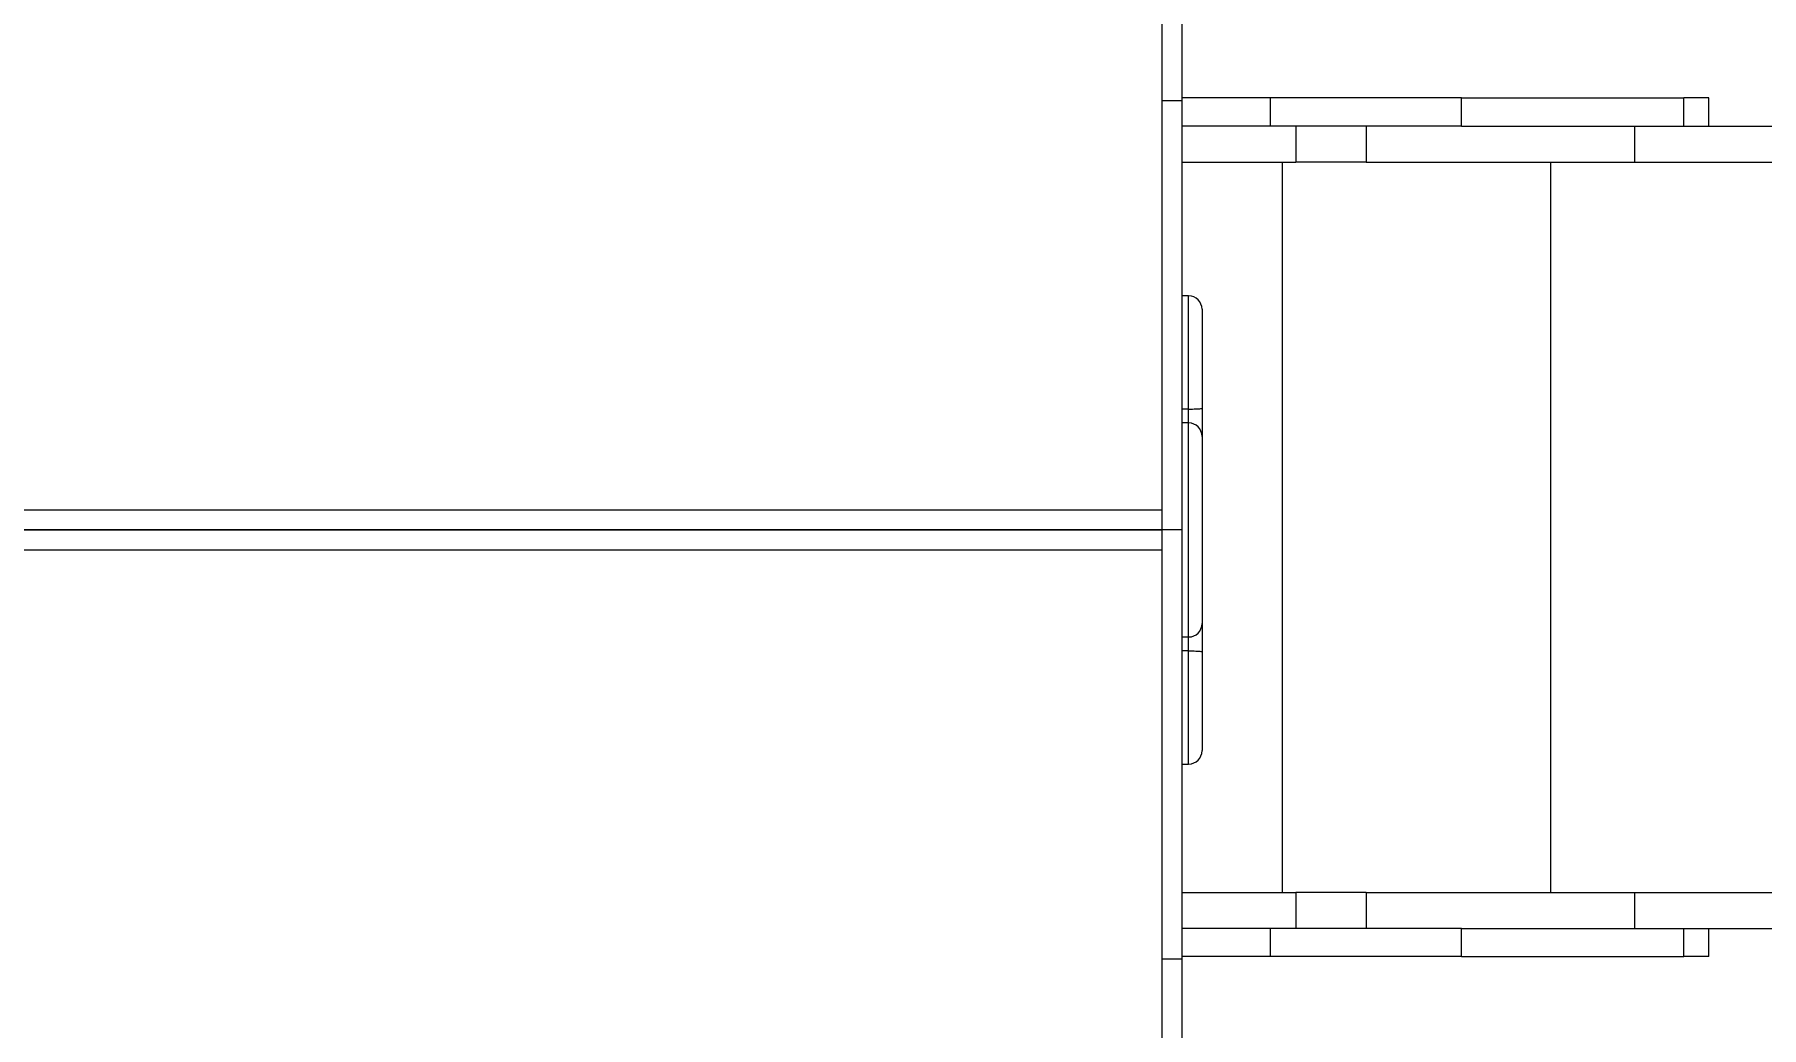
# Model space of a CAD drawing. Header units: millimetres. Extents: x -8113 to 7554, y -5964 to 7452.
# Drawn here: x 2321 to 3612, y -379 to 363 of the extents above; entities that cross this region are included whole.
import ezdxf

# ---------------------------------------------------------------- set-up
doc = ezdxf.new("R2010")
doc.units = ezdxf.units.MM
for name, color, linetype in [('DIKOM_ОБЪЕКТ', 7, 'Continuous'), ('DIKOM_РАЗМЕР_ЗОНА', 7, 'Continuous'), ('DIKOM_РАЗМЕР_ОБЪЕКТА', 7, 'Continuous')]:
    doc.layers.add(name, color=color, linetype=linetype)
doc.styles.add('style1', font='arial.ttf', dxfattribs={"width": 0.8})
doc.dimstyles.new('1-50', dxfattribs={"dimtxt": 300, "dimasz": 200, "dimexe": 100, "dimexo": 0, "dimgap": 100, "dimtad": 1, "dimtxsty": 'style1', "dimcen": 200, "dimclrd": 7, "dimclre": 7, "dimclrt": 7, "dimadec": 1, "dimazin": 2, "dimtfac": 1, "dimtmove": 0, "dimatfit": 2, "dimfxl": 0, "dimlwd": 25, "dimlwe": 18, "dimarcsym": 0})

# ---------------------------------------------------------------- blocks, each defined once
blk = doc.blocks.new('*D0')
at = {"layer": 'Defpoints', "color": 0, "transparency": 16777216}
for p in [(6054.1, 1970.8), (-4445.9, 381.6), (6054.1, -5178.4)]:
    blk.add_point(p, dxfattribs=at)
at = {"layer": 'DIKOM_РАЗМЕР_ОБЪЕКТА', "color": 7, "lineweight": 18, "transparency": 16777216}
for p, q in [((6054.1, 1970.8), (6054.1, -5278.4)), ((-4445.9, 381.6), (-4445.9, -5278.4))]:
    blk.add_line(p, q, dxfattribs=at)
at = {"layer": 'DIKOM_РАЗМЕР_ОБЪЕКТА', "color": 7, "lineweight": 25, "transparency": 16777216}
blk.add_line((-4245.9, -5178.4), (5854.1, -5178.4), dxfattribs=at)
at = {"layer": 'DIKOM_РАЗМЕР_ОБЪЕКТА', "color": 7, "transparency": 16777216}
for points in [[(-4245.9, -5145), (-4245.9, -5211.7), (-4445.9, -5178.4)], [(5854.1, -5145), (5854.1, -5211.7), (6054.1, -5178.4)]]:
    blk.add_solid(points, dxfattribs=at)
at = {"layer": 'DIKOM_РАЗМЕР_ОБЪЕКТА', "color": 7, "transparency": 16777216, "insert": (804.1, -4925.2), "char_height": 300, "attachment_point": 5, "style": 'style1'}
blk.add_mtext('10500', dxfattribs=at)
blk = doc.blocks.new('*D2')
at = {"layer": 'Defpoints', "color": 0, "transparency": 16777216}
for p in [(7554.1, 1504.9), (-6445.9, -5.3), (7554.1, -5864.3)]:
    blk.add_point(p, dxfattribs=at)
at = {"layer": 'DIKOM_РАЗМЕР_ЗОНА', "color": 7, "lineweight": 18, "transparency": 16777216}
for p, q in [((7554.1, 1504.9), (7554.1, -5964.3)), ((-6445.9, -5.3), (-6445.9, -5964.3))]:
    blk.add_line(p, q, dxfattribs=at)
at = {"layer": 'DIKOM_РАЗМЕР_ЗОНА', "color": 7, "lineweight": 25, "transparency": 16777216}
blk.add_line((-6245.9, -5864.3), (7354.1, -5864.3), dxfattribs=at)
at = {"layer": 'DIKOM_РАЗМЕР_ЗОНА', "color": 7, "transparency": 16777216}
for points in [[(-6245.9, -5830.9), (-6245.9, -5897.6), (-6445.9, -5864.3)], [(7354.1, -5830.9), (7354.1, -5897.6), (7554.1, -5864.3)]]:
    blk.add_solid(points, dxfattribs=at)
at = {"layer": 'DIKOM_РАЗМЕР_ЗОНА', "color": 7, "transparency": 16777216, "insert": (554.1, -5611.1), "char_height": 300, "attachment_point": 5, "style": 'style1'}
blk.add_mtext('14000', dxfattribs=at)

msp = doc.modelspace()

# ---------------------------------------------------------------- linework, layer by layer
at = {"layer": 'DIKOM_ОБЪЕКТ', "color": 7, "linetype": 'Continuous', "lineweight": 15}
for p, q in [((3164.08, 542.613), (3164.08, 313.515)), ((3179.08, 542.613), (3179.08, 313.515)), ((3179.08, 313.515), (3164.08, 313.515)), ((3164.08, 313.515), (3164.08, -7.293)), ((3245.243, 315.707), (3179.08, 315.707)), ((3179.08, 313.515), (3179.08, -7.293)), ((3245.243, 294.707), (3245.243, 315.707)), ((3387.992, 315.707), (3245.243, 315.707)), ((3387.992, 294.707), (3387.992, 315.707)), ((3387.992, 315.707), (3554.126, 315.707)), ((3554.126, 294.707), (3554.126, 315.707)), ((3572.987, 315.707), (3554.126, 315.707)), ((3572.987, 294.707), (3572.987, 315.707)), ((3245.243, 294.707), (3179.08, 294.707)), ((3387.992, 294.707), (3245.243, 294.707)), ((3264.08, 294.707), (3264.08, 267.707)), ((3316.845, 294.707), (3316.845, 267.707)), ((3387.992, 294.707), (3554.126, 294.707)), ((3517.39, 294.707), (3517.39, 267.707)), ((3554.126, 294.707), (4506.658, 294.707)), ((3179.08, 267.707), (3264.08, 267.707)), ((3253.864, 267.707), (3253.864, -278.293)), ((3316.845, 267.707), (3264.08, 267.707)), ((3316.845, 267.707), (3517.39, 267.707)), ((3454.409, 267.707), (3454.409, -278.293)), ((3517.39, 267.707), (4506.658, 267.707)), ((3184.08, 167.707), (3179.08, 167.707)), ((3184.08, 83.132), (3184.08, 167.707)), ((3194.08, 157.707), (3194.08, 83.704)), ((3184.08, 83.132), (3179.08, 83.132)), ((3184.08, 72.707), (3184.08, 83.132)), ((3194.08, 83.704), (3194.08, 62.56)), ((3184.08, 72.707), (3179.08, 72.707)), ((3184.08, -87.293), (3184.08, 72.707)), ((3194.08, 62.707), (3194.08, -77.293)), ((3194.08, 62.707), (3194.08, 62.593)), ((3194.08, 62.593), (3194.08, 62.56)), ((3164.08, 7.557), (2264.08, 7.557)), ((2264.08, -7.293), (3164.08, -7.293)), ((3164.08, -7.293), (2264.08, -7.293)), ((3179.08, -7.293), (3164.08, -7.293)), ((3164.08, -7.293), (3164.08, -328.101)), ((3179.08, -7.293), (3179.08, -328.101)), ((2264.08, -22.142), (3164.08, -22.142)), ((3194.08, -77.145), (3194.08, -98.289)), ((3194.08, -77.145), (3194.08, -77.178)), ((3194.08, -77.178), (3194.08, -77.293)), ((3179.08, -87.293), (3184.08, -87.293)), ((3184.08, -97.717), (3184.08, -87.293)), ((3184.08, -97.717), (3179.08, -97.717)), ((3184.08, -182.293), (3184.08, -97.717)), ((3194.08, -98.289), (3194.08, -172.293)), ((3179.08, -182.293), (3184.08, -182.293)), ((3179.08, -278.293), (3264.08, -278.293)), ((3264.08, -278.293), (3264.08, -305.293)), ((3316.845, -278.293), (3264.08, -278.293)), ((3316.845, -278.293), (3316.845, -305.293)), ((3316.845, -278.293), (3517.39, -278.293)), ((3517.39, -278.293), (3517.39, -305.293)), ((3517.39, -278.293), (4506.658, -278.293)), ((3245.243, -305.293), (3179.08, -305.293)), ((3245.243, -326.293), (3245.243, -305.293)), ((3387.992, -305.293), (3245.243, -305.293)), ((3387.992, -326.293), (3387.992, -305.293)), ((3387.992, -305.293), (3554.126, -305.293)), ((3554.126, -326.293), (3554.126, -305.293)), ((3554.126, -305.293), (4506.658, -305.293)), ((3572.987, -326.293), (3572.987, -305.293)), ((3179.08, -328.101), (3164.08, -328.101)), ((3164.08, -328.101), (3164.08, -557.198)), ((3245.243, -326.293), (3179.08, -326.293)), ((3179.08, -328.101), (3179.08, -557.198)), ((3387.992, -326.293), (3245.243, -326.293)), ((3387.992, -326.293), (3554.126, -326.293)), ((3572.987, -326.293), (3554.126, -326.293))]:
    msp.add_line(p, q, dxfattribs=at)
at = {"layer": 'DIKOM_ОБЪЕКТ', "color": 7, "linetype": 'Continuous', "lineweight": 15, "flags": 128}
for points in [[(3184.08, 83.132), (3185.503, 83.138), (3186.897, 83.155), (3188.234, 83.184), (3189.486, 83.223), (3190.629, 83.272), (3191.637, 83.329), (3192.493, 83.395), (3193.176, 83.466), (3193.675, 83.543), (3193.978, 83.622), (3194.08, 83.704)], [(3184.08, -97.717), (3185.503, -97.723), (3186.897, -97.74), (3188.234, -97.769), (3189.486, -97.808), (3190.629, -97.857), (3191.637, -97.915), (3192.493, -97.98), (3193.176, -98.052), (3193.675, -98.128), (3193.978, -98.208), (3194.08, -98.289)]]:
    msp.add_lwpolyline(points, dxfattribs=at)
at = {"layer": 'DIKOM_ОБЪЕКТ', "color": 7, "linetype": 'Continuous', "lineweight": 15}
for centre, start, end in [((3184.08, 157.707), 0, 90), ((3184.08, 62.707), 0, 90), ((3184.08, -77.293), 270, 0), ((3184.08, -172.293), 270, 0)]:
    msp.add_arc(centre, 10, start, end, dxfattribs=at)

# ---------------------------------------------------------------- dimensions: what is measured, and where the dimension line sits
at = {"layer": 'DIKOM_РАЗМЕР_ЗОНА'}
dim = msp.add_linear_dim(base=(7554.078, -5864.277), p1=(-6445.92, -5.293), p2=(7554.078, 1504.936), dimstyle='1-50', dxfattribs=at)
dim.commit()
dim.dimension.update_dxf_attribs({"geometry": '*D2', "text_midpoint": (554.079, -5864.277), "dimtype": 160})
at = {"layer": 'DIKOM_РАЗМЕР_ОБЪЕКТА'}
dim = msp.add_linear_dim(base=(6054.078, -5178.381), p1=(-4445.92, 381.649), p2=(6054.078, 1970.79), text='10500', dimstyle='1-50', dxfattribs=at)
dim.commit()
dim.dimension.update_dxf_attribs({"geometry": '*D0', "text_midpoint": (804.079, -5178.381), "dimtype": 160})

doc.saveas('drawing.dxf')
